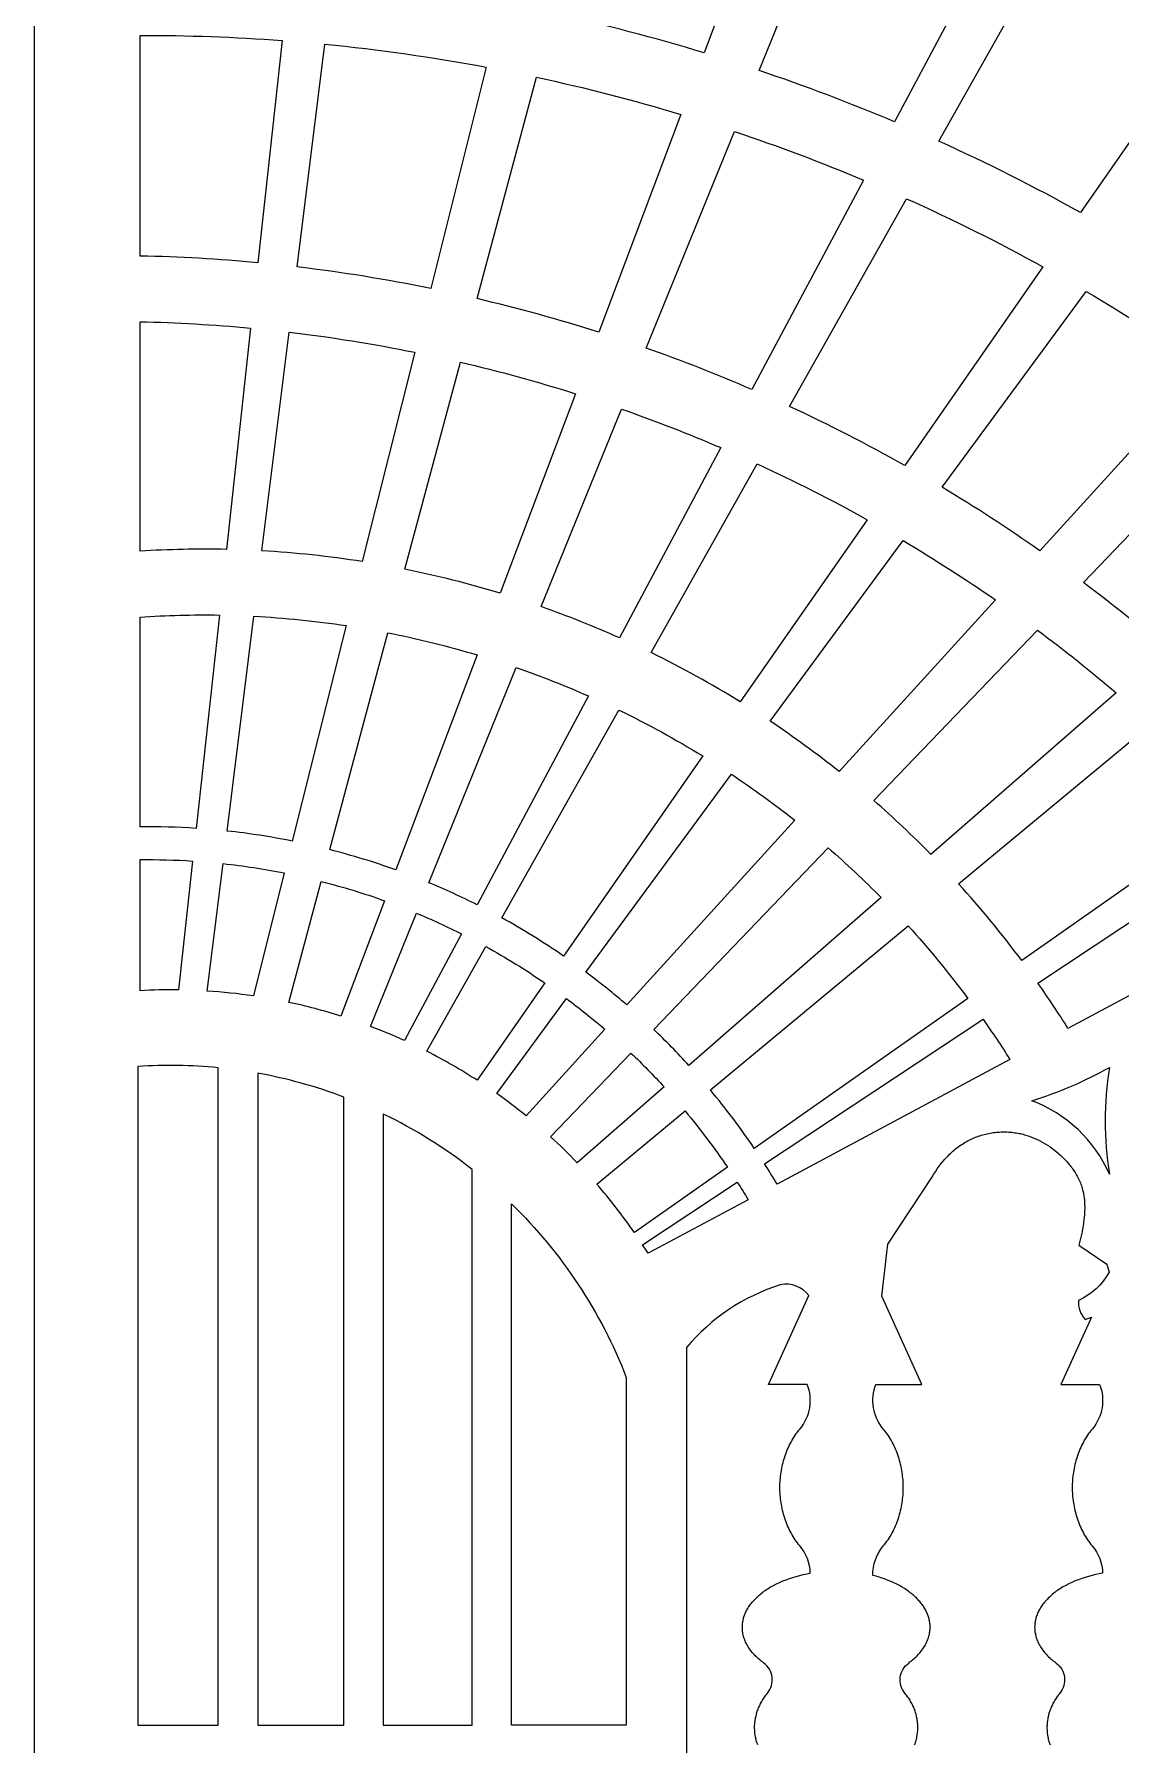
# Model space of a CAD drawing. Extents: x 101 to 2101, y 75 to 2087.
# Drawn here: x 1109 to 1439, y 1091 to 1612 of the extents above; entities that cross this region are included whole.
import ezdxf

# ---------------------------------------------------------------- set-up
doc = ezdxf.new("R2010")
doc.units = 0
doc.layers.add('LAYER_01', color=7, linetype='CONTINUOUS')

msp = doc.modelspace()

# ---------------------------------------------------------------- linework, layer by layer
at = {"layer": 'LAYER_01'}
for points in [[(2101.01, 1666.56, 0.19494), (1108.75, 2087.06), (1108.75, 75.37), (2101.01, 75.37)], [(1312.63, 1606.15, 0.020168), (1266.85, 1618.06), (1283.74, 1681.16, -0.019827), (1336.13, 1668.48)], [(1370.6, 1585.15, 0.018786), (1329.41, 1600.78), (1354.68, 1662.92, -0.018833), (1402.89, 1645.69)], [(1427.25, 1557.53, 0.020607), (1384.08, 1579.26), (1417.94, 1639.45, -0.02029), (1467.71, 1615.69)], [(1176.8, 1542.26, 0.018144), (1140.96, 1544.31), (1140.96, 1611.46, -0.019089), (1184.18, 1609.9)], [(1229.45, 1534.44, 0.020811), (1188.8, 1540.98), (1197.23, 1608.78, -0.021896), (1246.34, 1601.8)], [(1280.57, 1521.13, 0.019375), (1243.62, 1531.33), (1261.67, 1598.72, -0.020006), (1305.55, 1587.39)], [(1327.16, 1503.68, 0.017438), (1295.04, 1516.28), (1321.86, 1582.21, -0.018533), (1361.15, 1567.43)], [(1373.7, 1480.55, 0.019905), (1338.66, 1498.53), (1374.23, 1561.76, -0.020492), (1415.77, 1541.02)], [(1414.86, 1454.58, 0.017933), (1385.11, 1473.91), (1428.93, 1533.53, -0.019132), (1465.44, 1510.18)], [(1140.96, 1454.47), (1140.96, 1524.31, -0.017764), (1174.63, 1522.37), (1167.28, 1455.01, 0.021234)], [(1208.6, 1451.31, 0.024783), (1178.06, 1454.58), (1186.33, 1521.14, -0.020403), (1224.58, 1515.02)], [(1250.61, 1441.66, 0.024158), (1221.57, 1448.98), (1238.45, 1512, -0.019149), (1273.5, 1502.39)], [(1453.34, 1424.63, 0.016404), (1428.07, 1444.98), (1480.39, 1499.43, -0.017328), (1511.06, 1474.92)], [(1286.86, 1428.11, 0.02068), (1263.04, 1437.59), (1287.5, 1497.73, -0.017079), (1317.72, 1485.98)], [(1323.65, 1408.6, 0.025011), (1296.51, 1423.59), (1328.83, 1481.04, -0.019737), (1362.23, 1464.06)], [(1353.75, 1387.39, 0.020938), (1332.8, 1402.72), (1373.22, 1457.72, -0.017584), (1401.29, 1439.66)], [(1158.02, 1370.12, 0.019152), (1140.96, 1370.59), (1140.96, 1434.43, -0.020822), (1165.1, 1435.04)], [(1187.27, 1366.24, 0.022509), (1167.46, 1369.3), (1175.58, 1434.68, -0.024386), (1203.72, 1431.82)], [(1218.85, 1357.44, 0.02365), (1198.71, 1363.63), (1216.39, 1429.62, -0.024118), (1243.53, 1422.9)], [(1381.68, 1362.18, 0.019303), (1364.27, 1378.6), (1414.1, 1430.45, -0.016158), (1438.1, 1411.34)], [(1243.52, 1346.85, 0.018098), (1228.86, 1353.57), (1255.49, 1419.04, -0.020318), (1277.42, 1410.41)], [(1269.85, 1331.26, 0.024748), (1251.1, 1342.86), (1286.69, 1406.13, -0.025091), (1312.21, 1392.16)], [(1409.32, 1329.85, 0.024412), (1390.12, 1353.24), (1448.8, 1401.97, -0.019482), (1475.26, 1376.13)], [(1289.13, 1316.36, 0.017921), (1276.68, 1326.36), (1320.94, 1386.58, -0.020581), (1340.26, 1372.56)], [(1308.01, 1297.98, 0.017174), (1297.31, 1308.93), (1350.4, 1364.17, -0.019108), (1366.58, 1349.02)], [(1423.39, 1309.22, 0.013366), (1414.24, 1323.04), (1482.53, 1368.28, -0.013025), (1498.64, 1349.52)], [(1156.94, 1360.17), (1152.66, 1320.94, 0.017042), (1140.96, 1320.7), (1140.96, 1360.59, -0.018775)], [(1161.4, 1320.6), (1166.22, 1359.38, -0.022133), (1184.84, 1356.53), (1175.46, 1319.11, 0.020598)], [(1186.27, 1317.16), (1196.13, 1353.97, -0.023599), (1215.32, 1348.09), (1202.09, 1312.97, 0.023847)], [(1211.08, 1309.85), (1225.1, 1344.3, -0.017731), (1238.82, 1338.02), (1221.48, 1305.52, 0.016416)], [(1327.92, 1272.72, 0.024958), (1314.55, 1290.49), (1374.72, 1340.45, -0.024698), (1392.94, 1318.36)], [(1243.55, 1293.45, 0.025714), (1228.26, 1302.25), (1246.2, 1334.14, -0.02479), (1264.14, 1323.05)], [(1258.45, 1282.63, 0.016327), (1249.53, 1289.4), (1270.76, 1318.3, -0.017537), (1282.4, 1308.96)], [(1334.85, 1261.82, 0.008088), (1331.06, 1267.96), (1397.55, 1312, -0.012675), (1405.71, 1299.76)], [(1274.01, 1268.35, 0.016481), (1265.9, 1276.24), (1290.38, 1301.72, -0.016941), (1300.47, 1291.41)], [(1140.25, 1297.61), (1140.25, 1097.19), (1164.77, 1097.19), (1164.77, 1297.25, 0.041331)], [(1436.03, 1297.35, 0.081767), (1436.03, 1264.86, 0.201897), (1412.37, 1287.22, 0.052731)], [(1176.77, 1295.59), (1176.77, 1097.19), (1203, 1097.19), (1203, 1288.32, 0.045876)], [(1215, 1283.16), (1215, 1097.19), (1242.05, 1097.19), (1242.05, 1266.3, 0.053778)], [(1291.41, 1247.1, 0.027122), (1280, 1261.79), (1306.86, 1284.1, -0.025178), (1319.74, 1266.98)], [(1295.58, 1240.8, 0.004441), (1293.93, 1243.36), (1322.73, 1262.43, -0.00737), (1326.03, 1257.1)], [(1254.05, 1255.8, -0.107688), (1288.95, 1203.01), (1288.95, 1097.19), (1254.05, 1097.19)]]:
    msp.add_lwpolyline(points, format="xyb", close=True, dxfattribs=at)
for points in [[(1376.73, 1091.13), (1376.86, 1091.49), (1376.98, 1091.85), (1377.09, 1092.21), (1377.18, 1092.57), (1377.27, 1092.93), (1377.35, 1093.29), (1377.43, 1093.65), (1377.49, 1094.01), (1377.54, 1094.36), (1377.59, 1094.72), (1377.62, 1095.07), (1377.65, 1095.42), (1377.67, 1095.77), (1377.68, 1096.11), (1377.69, 1096.46), (1377.68, 1096.77), (1377.67, 1097.09), (1377.66, 1097.42), (1377.63, 1097.74), (1377.6, 1098.07), (1377.56, 1098.4), (1377.52, 1098.73), (1377.46, 1099.06), (1377.4, 1099.39), (1377.33, 1099.72), (1377.26, 1100.05), (1377.17, 1100.39), (1377.08, 1100.72), (1376.98, 1101.06), (1376.87, 1101.39), (1376.75, 1101.73), (1376.63, 1102.06), (1376.49, 1102.4), (1376.35, 1102.73), (1376.2, 1103.07), (1376.04, 1103.4), (1375.87, 1103.73), (1375.7, 1104.06), (1375.51, 1104.39), (1375.32, 1104.72), (1375.12, 1105.05), (1374.91, 1105.37), (1374.69, 1105.69), (1374.47, 1106.01), (1374.23, 1106.33), (1373.99, 1106.64), (1373.74, 1106.95, -0.431906), (1374.91, 1116.08), (1375.31, 1116.39), (1375.71, 1116.69), (1376.1, 1117.01), (1376.47, 1117.33), (1376.83, 1117.65), (1377.17, 1117.98), (1377.5, 1118.31), (1377.82, 1118.64), (1378.13, 1118.98), (1378.42, 1119.32), (1378.7, 1119.66), (1378.96, 1120.01), (1379.21, 1120.35), (1379.45, 1120.7), (1379.67, 1121.05), (1379.88, 1121.4), (1380.07, 1121.76), (1380.25, 1122.11), (1380.42, 1122.46), (1380.58, 1122.81), (1380.72, 1123.17), (1380.84, 1123.52), (1380.96, 1123.87), (1381.06, 1124.22), (1381.15, 1124.57), (1381.22, 1124.92), (1381.29, 1125.26), (1381.34, 1125.61), (1381.38, 1125.95), (1381.41, 1126.29), (1381.42, 1126.63), (1381.43, 1126.97), (1381.43, 1127.25), (1381.41, 1127.53), (1381.4, 1127.81), (1381.37, 1128.09), (1381.33, 1128.38), (1381.29, 1128.66), (1381.24, 1128.95), (1381.18, 1129.24), (1381.11, 1129.53), (1381.03, 1129.82), (1380.94, 1130.11), (1380.85, 1130.41), (1380.74, 1130.7), (1380.63, 1130.99), (1380.51, 1131.29), (1380.37, 1131.58), (1380.23, 1131.87), (1380.08, 1132.17), (1379.92, 1132.46), (1379.75, 1132.75), (1379.57, 1133.04), (1379.38, 1133.33), (1379.18, 1133.62), (1378.97, 1133.91), (1378.75, 1134.2), (1378.53, 1134.48), (1378.29, 1134.77), (1378.04, 1135.05), (1377.79, 1135.33), (1377.52, 1135.61), (1377.25, 1135.88), (1376.96, 1136.15), (1376.67, 1136.42), (1376.37, 1136.69), (1376.06, 1136.96), (1375.74, 1137.22), (1375.41, 1137.47), (1375.07, 1137.73), (1374.73, 1137.98), (1374.38, 1138.23), (1374.01, 1138.47), (1373.65, 1138.71), (1372.88, 1139.17), (1372.09, 1139.62), (1371.28, 1140.05), (1370.44, 1140.46), (1369.57, 1140.85), (1368.68, 1141.22), (1367.78, 1141.56), (1366.86, 1141.89), (1365.92, 1142.19), (1364.97, 1142.47), (1364.01, 1142.72, -0.183026), (1367.19, 1151.73), (1367.56, 1152.18), (1367.92, 1152.64), (1368.28, 1153.12), (1368.62, 1153.61), (1368.95, 1154.11), (1369.27, 1154.62), (1369.57, 1155.14), (1369.87, 1155.67), (1370.16, 1156.2), (1370.43, 1156.75), (1370.69, 1157.3), (1370.94, 1157.87), (1371.17, 1158.43), (1371.39, 1159.01), (1371.6, 1159.58), (1371.8, 1160.16), (1371.98, 1160.75), (1372.15, 1161.34), (1372.31, 1161.93), (1372.46, 1162.52), (1372.59, 1163.11), (1372.71, 1163.7), (1372.82, 1164.29), (1372.91, 1164.88), (1373, 1165.47), (1373.07, 1166.06), (1373.13, 1166.64), (1373.18, 1167.22), (1373.21, 1167.8), (1373.24, 1168.37), (1373.25, 1168.94), (1373.26, 1169.5), (1373.25, 1170.07), (1373.24, 1170.64), (1373.21, 1171.21), (1373.18, 1171.79), (1373.13, 1172.37), (1373.07, 1172.95), (1373, 1173.54), (1372.91, 1174.13), (1372.82, 1174.72), (1372.71, 1175.31), (1372.59, 1175.9), (1372.46, 1176.49), (1372.31, 1177.08), (1372.15, 1177.67), (1371.98, 1178.26), (1371.8, 1178.84), (1371.6, 1179.43), (1371.39, 1180), (1371.17, 1180.58), (1370.94, 1181.14), (1370.69, 1181.7), (1370.43, 1182.26), (1370.16, 1182.8), (1369.87, 1183.34), (1369.57, 1183.87), (1369.27, 1184.39), (1368.95, 1184.9), (1368.62, 1185.4), (1368.28, 1185.89), (1367.92, 1186.37), (1367.56, 1186.83), (1367.19, 1187.28, -0.27505), (1364.93, 1200.88), (1378.96, 1200.88), (1366.73, 1227.71), (1368.61, 1243.6), (1381.98, 1263.86), (1382.49, 1264.74), (1383.03, 1265.61), (1383.6, 1266.47), (1384.2, 1267.3), (1384.83, 1268.12), (1385.49, 1268.92), (1385.83, 1269.31), (1386.18, 1269.69), (1386.53, 1270.07), (1386.89, 1270.45), (1387.26, 1270.81), (1387.63, 1271.17), (1388.01, 1271.52), (1388.39, 1271.86), (1388.79, 1272.2), (1389.19, 1272.53), (1389.59, 1272.85), (1390, 1273.16), (1390.42, 1273.46), (1390.84, 1273.76), (1391.27, 1274.04), (1391.71, 1274.32), (1392.15, 1274.58), (1392.6, 1274.84), (1393.05, 1275.08), (1393.51, 1275.32), (1393.93, 1275.52), (1394.36, 1275.71), (1394.79, 1275.9), (1395.22, 1276.08), (1395.66, 1276.24), (1396.1, 1276.4), (1396.55, 1276.55), (1396.99, 1276.69), (1397.45, 1276.83), (1397.9, 1276.95), (1398.36, 1277.06), (1398.81, 1277.17), (1399.27, 1277.26), (1399.74, 1277.35), (1400.2, 1277.43), (1400.67, 1277.5), (1401.13, 1277.56), (1401.6, 1277.61), (1402.07, 1277.65), (1402.54, 1277.68), (1403.01, 1277.7), (1403.48, 1277.72), (1403.95, 1277.72), (1404.42, 1277.72), (1404.88, 1277.7), (1405.35, 1277.68), (1405.82, 1277.65), (1406.28, 1277.6), (1406.75, 1277.55), (1407.21, 1277.49), (1407.67, 1277.42), (1408.13, 1277.35), (1408.53, 1277.27), (1408.93, 1277.19), (1409.32, 1277.09), (1409.72, 1277), (1410.5, 1276.78), (1411.28, 1276.54), (1412.04, 1276.27), (1412.8, 1275.97), (1413.55, 1275.65), (1414.29, 1275.31), (1415.02, 1274.94), (1415.74, 1274.55), (1416.45, 1274.13), (1417.15, 1273.7), (1417.83, 1273.24), (1418.51, 1272.76), (1419.17, 1272.26), (1419.82, 1271.74), (1420.52, 1271.16), (1421.19, 1270.55), (1421.85, 1269.92), (1422.49, 1269.27), (1423.11, 1268.6), (1423.7, 1267.91), (1423.98, 1267.56), (1424.26, 1267.21), (1424.54, 1266.85), (1424.8, 1266.48), (1425.06, 1266.11), (1425.31, 1265.74), (1425.55, 1265.36), (1425.78, 1264.98), (1426.01, 1264.6), (1426.22, 1264.21), (1426.43, 1263.82), (1426.63, 1263.42), (1426.82, 1263.02), (1427, 1262.62), (1427.17, 1262.21), (1427.33, 1261.8), (1427.48, 1261.39), (1427.62, 1260.97), (1427.74, 1260.55), (1427.86, 1260.13), (1427.94, 1259.82), (1428.01, 1259.51), (1428.08, 1259.2), (1428.14, 1258.89), (1428.24, 1258.26), (1428.33, 1257.63), (1428.39, 1256.99), (1428.44, 1256.35), (1428.47, 1255.71), (1428.48, 1255.06), (1428.48, 1254.42), (1428.46, 1253.77), (1428.43, 1253.12), (1428.39, 1252.48), (1428.26, 1251.18), (1428.1, 1249.9), (1427.98, 1249.04), (1427.84, 1248.2), (1427.69, 1247.35), (1427.52, 1246.52), (1427.33, 1245.68), (1427.12, 1244.86), (1426.89, 1244.03), (1426.65, 1243.22), (1435.17, 1237.5), (1435.89, 1235, -0.164884), (1426.62, 1226.45, 0.221427), (1428.66, 1220.66), (1430.52, 1221.39), (1421.17, 1200.88), (1433.02, 1200.88, -0.27505), (1430.76, 1187.28), (1430.39, 1186.83), (1430.02, 1186.37), (1429.67, 1185.89), (1429.33, 1185.4), (1429, 1184.9), (1428.68, 1184.39), (1428.37, 1183.87), (1428.08, 1183.34), (1427.79, 1182.8), (1427.52, 1182.26), (1427.26, 1181.7), (1427.01, 1181.14), (1426.78, 1180.58), (1426.56, 1180), (1426.35, 1179.43), (1426.15, 1178.84), (1425.97, 1178.26), (1425.8, 1177.67), (1425.64, 1177.08), (1425.49, 1176.49), (1425.36, 1175.9), (1425.24, 1175.31), (1425.13, 1174.72), (1425.04, 1174.13), (1424.95, 1173.54), (1424.88, 1172.95), (1424.82, 1172.37), (1424.77, 1171.79), (1424.74, 1171.21), (1424.71, 1170.64), (1424.69, 1170.07), (1424.69, 1169.5), (1424.69, 1168.94), (1424.71, 1168.37), (1424.74, 1167.8), (1424.77, 1167.22), (1424.82, 1166.64), (1424.88, 1166.06), (1424.95, 1165.47), (1425.04, 1164.88), (1425.13, 1164.29), (1425.24, 1163.7), (1425.36, 1163.11), (1425.49, 1162.52), (1425.64, 1161.93), (1425.8, 1161.34), (1425.97, 1160.75), (1426.15, 1160.16), (1426.35, 1159.58), (1426.56, 1159.01), (1426.78, 1158.43), (1427.01, 1157.87), (1427.26, 1157.3), (1427.52, 1156.75), (1427.79, 1156.2), (1428.08, 1155.67), (1428.37, 1155.14), (1428.68, 1154.62), (1429, 1154.11), (1429.33, 1153.61), (1429.67, 1153.12), (1430.02, 1152.64), (1430.39, 1152.18), (1430.76, 1151.73, -0.169779), (1433.94, 1143.42), (1432.86, 1143.22), (1431.78, 1142.99), (1430.71, 1142.73), (1429.65, 1142.45), (1428.6, 1142.14), (1427.57, 1141.8), (1426.55, 1141.43), (1425.56, 1141.04), (1424.6, 1140.62), (1423.66, 1140.18), (1422.75, 1139.71), (1422.3, 1139.47), (1421.87, 1139.22), (1421.44, 1138.96), (1421.03, 1138.7), (1420.62, 1138.44), (1420.22, 1138.17), (1419.84, 1137.9), (1419.46, 1137.62), (1419.09, 1137.34), (1418.73, 1137.05), (1418.39, 1136.76), (1418.05, 1136.46), (1417.73, 1136.16), (1417.41, 1135.86), (1417.11, 1135.56), (1416.82, 1135.25), (1416.54, 1134.94), (1416.27, 1134.63), (1416.02, 1134.31), (1415.77, 1134), (1415.54, 1133.68), (1415.32, 1133.36), (1415.11, 1133.04), (1414.91, 1132.72), (1414.73, 1132.39), (1414.55, 1132.07), (1414.39, 1131.75), (1414.24, 1131.42), (1414.1, 1131.1), (1413.97, 1130.77), (1413.85, 1130.45), (1413.74, 1130.13), (1413.65, 1129.81), (1413.56, 1129.48), (1413.49, 1129.16), (1413.42, 1128.85), (1413.37, 1128.53), (1413.33, 1128.21), (1413.29, 1127.9), (1413.27, 1127.59), (1413.26, 1127.27), (1413.25, 1126.97), (1413.26, 1126.63), (1413.27, 1126.29), (1413.3, 1125.95), (1413.34, 1125.61), (1413.39, 1125.26), (1413.46, 1124.92), (1413.53, 1124.57), (1413.62, 1124.22), (1413.72, 1123.87), (1413.84, 1123.52), (1413.96, 1123.17), (1414.1, 1122.81), (1414.26, 1122.46), (1414.43, 1122.11), (1414.61, 1121.76), (1414.8, 1121.4), (1415.01, 1121.05), (1415.23, 1120.7), (1415.47, 1120.35), (1415.72, 1120.01), (1415.98, 1119.66), (1416.26, 1119.32), (1416.55, 1118.98), (1416.86, 1118.64), (1417.18, 1118.31), (1417.51, 1117.98), (1417.86, 1117.65), (1418.21, 1117.33), (1418.59, 1117.01), (1418.97, 1116.69), (1419.37, 1116.39), (1419.78, 1116.08, -0.431906), (1420.94, 1106.95), (1420.69, 1106.64), (1420.45, 1106.33), (1420.21, 1106.01), (1419.99, 1105.69), (1419.77, 1105.37), (1419.56, 1105.05), (1419.36, 1104.72), (1419.17, 1104.39), (1418.98, 1104.06), (1418.81, 1103.73), (1418.64, 1103.4), (1418.48, 1103.07), (1418.33, 1102.73), (1418.19, 1102.4), (1418.05, 1102.06), (1417.93, 1101.73), (1417.81, 1101.39), (1417.7, 1101.06), (1417.6, 1100.72), (1417.51, 1100.39), (1417.43, 1100.05), (1417.35, 1099.72), (1417.28, 1099.39), (1417.22, 1099.06), (1417.17, 1098.73), (1417.12, 1098.4), (1417.08, 1098.07), (1417.05, 1097.74), (1417.03, 1097.42), (1417.01, 1097.09), (1417, 1096.77), (1416.99, 1096.46), (1417, 1096.11), (1417.01, 1095.77), (1417.03, 1095.42), (1417.06, 1095.07), (1417.09, 1094.72), (1417.14, 1094.36), (1417.19, 1094.01), (1417.26, 1093.65), (1417.33, 1093.29), (1417.41, 1092.93), (1417.5, 1092.57), (1417.6, 1092.21), (1417.7, 1091.85), (1417.82, 1091.49), (1417.95, 1091.13)], [(1328.98, 1091.13), (1328.85, 1091.49), (1328.73, 1091.85), (1328.62, 1092.21), (1328.52, 1092.57), (1328.43, 1092.93), (1328.35, 1093.29), (1328.28, 1093.65), (1328.22, 1094.01), (1328.17, 1094.36), (1328.12, 1094.72), (1328.08, 1095.07), (1328.06, 1095.42), (1328.04, 1095.77), (1328.02, 1096.11), (1328.02, 1096.46), (1328.02, 1096.77), (1328.03, 1097.09), (1328.05, 1097.42), (1328.08, 1097.74), (1328.11, 1098.07), (1328.15, 1098.4), (1328.19, 1098.73), (1328.24, 1099.06), (1328.31, 1099.39), (1328.37, 1099.72), (1328.45, 1100.05), (1328.54, 1100.39), (1328.63, 1100.72), (1328.73, 1101.06), (1328.84, 1101.39), (1328.96, 1101.73), (1329.08, 1102.06), (1329.21, 1102.4), (1329.36, 1102.73), (1329.51, 1103.07), (1329.67, 1103.4), (1329.83, 1103.73), (1330.01, 1104.06), (1330.19, 1104.39), (1330.38, 1104.72), (1330.59, 1105.05), (1330.8, 1105.37), (1331.01, 1105.69), (1331.24, 1106.01), (1331.47, 1106.33), (1331.72, 1106.64), (1331.97, 1106.95, 0.431906), (1330.8, 1116.08), (1330.39, 1116.39), (1330, 1116.69), (1329.61, 1117.01), (1329.24, 1117.33), (1328.88, 1117.65), (1328.54, 1117.98), (1328.2, 1118.31), (1327.88, 1118.64), (1327.58, 1118.98), (1327.29, 1119.32), (1327.01, 1119.66), (1326.75, 1120.01), (1326.5, 1120.35), (1326.26, 1120.7), (1326.04, 1121.05), (1325.83, 1121.4), (1325.63, 1121.76), (1325.45, 1122.11), (1325.29, 1122.46), (1325.13, 1122.81), (1324.99, 1123.17), (1324.86, 1123.52), (1324.75, 1123.87), (1324.65, 1124.22), (1324.56, 1124.57), (1324.48, 1124.92), (1324.42, 1125.26), (1324.37, 1125.61), (1324.33, 1125.95), (1324.3, 1126.29), (1324.28, 1126.63), (1324.28, 1126.97), (1324.28, 1127.27), (1324.3, 1127.59), (1324.32, 1127.9), (1324.35, 1128.21), (1324.4, 1128.53), (1324.45, 1128.85), (1324.51, 1129.16), (1324.59, 1129.48), (1324.67, 1129.81), (1324.77, 1130.13), (1324.88, 1130.45), (1324.99, 1130.77), (1325.12, 1131.1), (1325.26, 1131.42), (1325.41, 1131.75), (1325.58, 1132.07), (1325.75, 1132.39), (1325.94, 1132.72), (1326.14, 1133.04), (1326.35, 1133.36), (1326.57, 1133.68), (1326.8, 1134), (1327.04, 1134.31), (1327.3, 1134.63), (1327.57, 1134.94), (1327.85, 1135.25), (1328.14, 1135.56), (1328.44, 1135.86), (1328.75, 1136.16), (1329.08, 1136.46), (1329.41, 1136.76), (1329.76, 1137.05), (1330.12, 1137.34), (1330.48, 1137.62), (1330.86, 1137.9), (1331.25, 1138.17), (1331.65, 1138.44), (1332.05, 1138.7), (1332.47, 1138.96), (1332.9, 1139.22), (1333.33, 1139.47), (1333.77, 1139.71), (1334.68, 1140.18), (1335.62, 1140.62), (1336.59, 1141.04), (1337.58, 1141.43), (1338.59, 1141.8), (1339.63, 1142.14), (1340.67, 1142.45), (1341.73, 1142.73), (1342.8, 1142.99), (1343.88, 1143.22), (1344.96, 1143.42, 0.169779), (1341.78, 1151.73), (1341.41, 1152.18), (1341.05, 1152.64), (1340.7, 1153.12), (1340.36, 1153.61), (1340.03, 1154.11), (1339.71, 1154.62), (1339.4, 1155.14), (1339.1, 1155.67), (1338.82, 1156.2), (1338.55, 1156.75), (1338.29, 1157.3), (1338.04, 1157.87), (1337.8, 1158.43), (1337.58, 1159.01), (1337.37, 1159.58), (1337.18, 1160.16), (1336.99, 1160.75), (1336.82, 1161.34), (1336.66, 1161.93), (1336.52, 1162.52), (1336.39, 1163.11), (1336.27, 1163.7), (1336.16, 1164.29), (1336.06, 1164.88), (1335.98, 1165.47), (1335.91, 1166.06), (1335.85, 1166.64), (1335.8, 1167.22), (1335.76, 1167.8), (1335.74, 1168.37), (1335.72, 1168.94), (1335.72, 1169.5), (1335.72, 1170.07), (1335.74, 1170.64), (1335.76, 1171.21), (1335.8, 1171.79), (1335.85, 1172.37), (1335.91, 1172.95), (1335.98, 1173.54), (1336.06, 1174.13), (1336.16, 1174.72), (1336.27, 1175.31), (1336.39, 1175.9), (1336.52, 1176.49), (1336.66, 1177.08), (1336.82, 1177.67), (1336.99, 1178.26), (1337.18, 1178.84), (1337.37, 1179.43), (1337.58, 1180), (1337.8, 1180.58), (1338.04, 1181.14), (1338.29, 1181.7), (1338.55, 1182.26), (1338.82, 1182.8), (1339.1, 1183.34), (1339.4, 1183.87), (1339.71, 1184.39), (1340.03, 1184.9), (1340.36, 1185.4), (1340.7, 1185.89), (1341.05, 1186.37), (1341.41, 1186.83), (1341.78, 1187.28, 0.27505), (1344.05, 1200.88), (1332.2, 1200.88), (1344.52, 1227.92, 0.28955), (1335.84, 1231.21, 0.141746), (1307.25, 1212.08), (1307.25, 1017.57)]]:
    msp.add_lwpolyline(points, format="xyb", dxfattribs=at)

doc.saveas('drawing.dxf')
